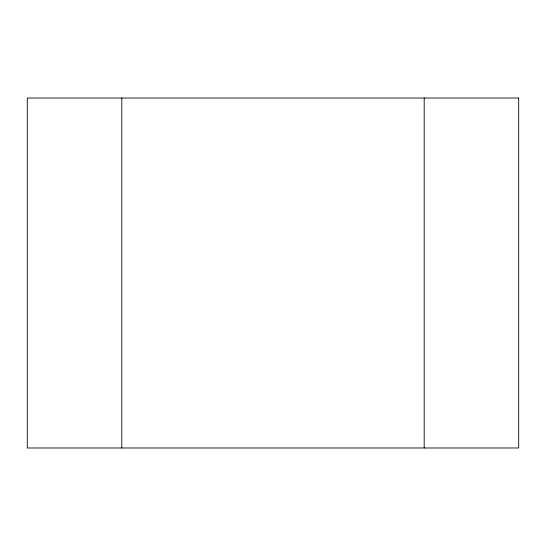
<?xml version="1.0" encoding="UTF-8"?>
<svg xmlns="http://www.w3.org/2000/svg" width="546" height="546" viewBox="0 0 546 546"><rect width="100%" height="100%" fill="white"/><g stroke="black" fill="none" stroke-linecap="round" stroke-linejoin="round"><path stroke-width="0.82" d="M424.187 98.014L424.187 447.986M121.813 98.014L121.813 447.986M518.7 98.014L27.3 98.014L27.3 447.986L518.7 447.986L518.7 98.014"/></g></svg>
